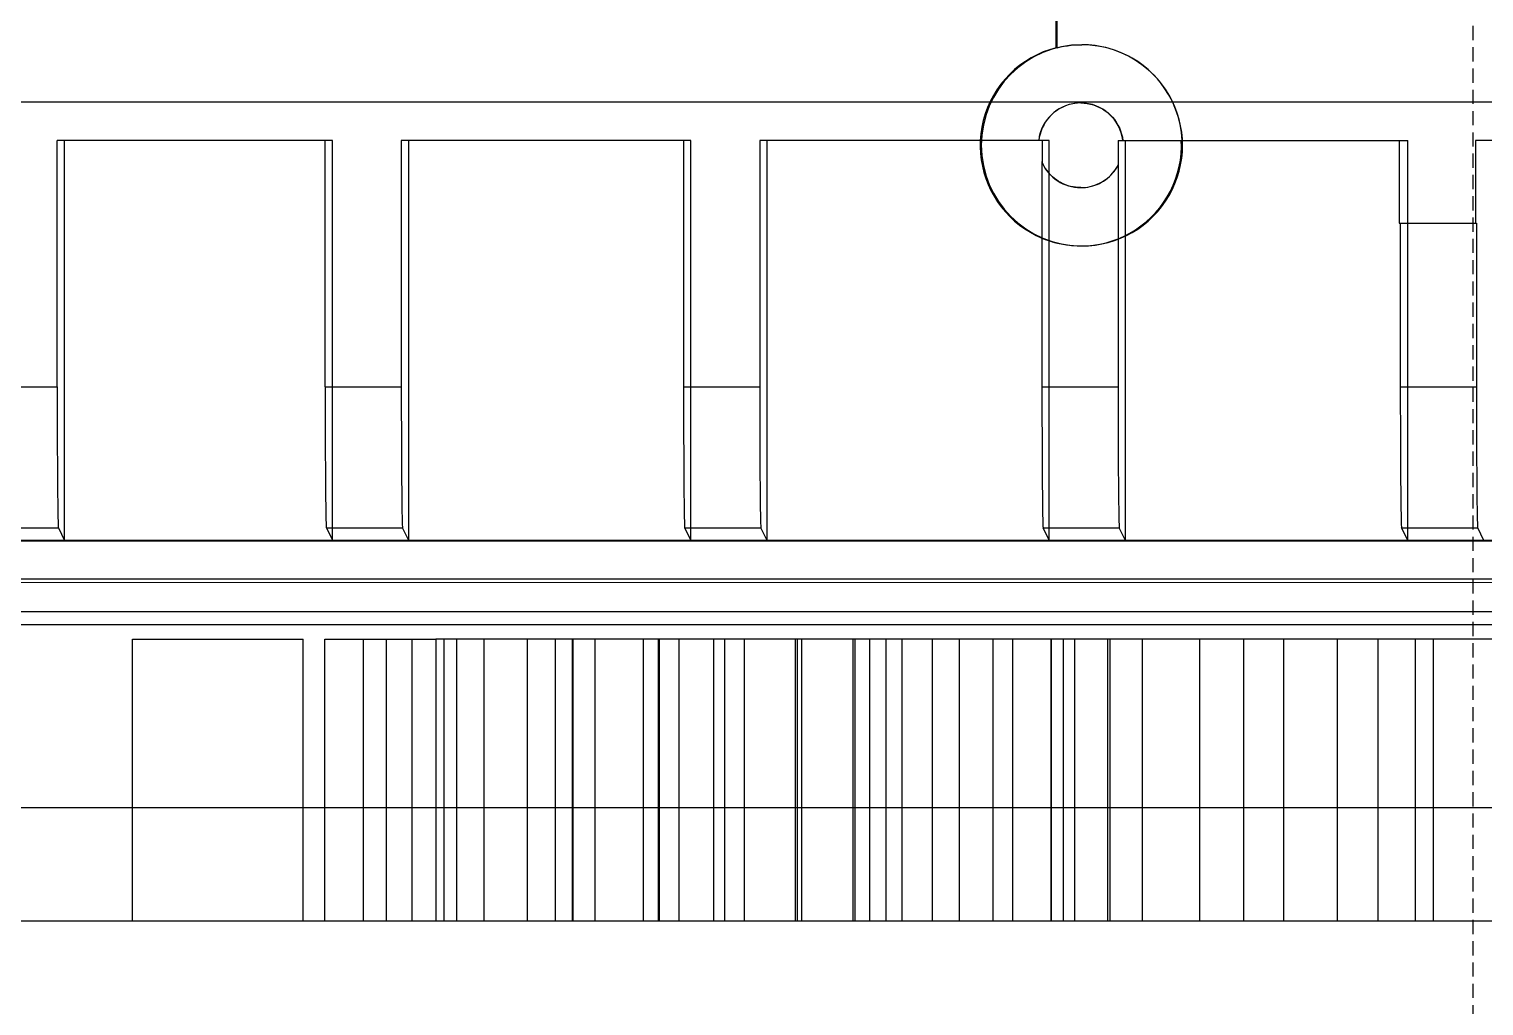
# Model space of a CAD drawing. Extents: x 0 to 171, y 0 to 414.
# Drawn here: x 34.6 to 85.9, y 53.1 to 87.5 of the extents above; entities that cross this region are included whole.
import ezdxf

# ---------------------------------------------------------------- set-up
doc = ezdxf.new("R2010")
doc.units = 0
doc.linetypes.add('DASHED', pattern=[0.75, 0.5, -0.25])
doc.layers.add('-15N-THT. THIẾT BỊ ĐÓNG MỞ', color=40, linetype='CONTINUOUS')

# ---------------------------------------------------------------- blocks, each defined once
blk = doc.blocks.new('06 - N - SC VSD ATV630U75~D11N4')
at = {"layer": '-15N-THT. THIẾT BỊ ĐÓNG MỞ', "color": 6, "linetype": 'DASHED'}
blk.add_line((0, 206.951), (0, -206.951), dxfattribs=at)
at = {"layer": '-15N-THT. THIẾT BỊ ĐÓNG MỞ'}
for p, q in [((-14.682, -120.07), (-14.682, -113.314)), ((-14.647, -120.07), (-14.647, -113.314)), ((-15.561, -120.424), (-15.763, -120.548)), ((-15.351, -120.314), (-15.561, -120.424)), ((-15.134, -120.218), (-15.351, -120.314)), ((-14.91, -120.137), (-15.134, -120.218)), ((-14.682, -120.07), (-14.91, -120.137)), ((-14.647, -120.07), (-14.682, -120.07)), ((-14.647, -120.07), (-14.525, -120.041)), ((-14.525, -120.041), (-14.401, -120.017)), ((-14.401, -120.017), (-14.277, -119.997)), ((-14.277, -119.997), (-14.152, -119.981)), ((-14.152, -119.981), (-14.026, -119.97)), ((-14.026, -119.97), (-13.9, -119.963)), ((-13.9, -119.963), (-13.774, -119.961)), ((-13.491, -119.972), (-13.774, -119.961)), ((-13.774, -119.961), (-13.77, -119.961)), ((-13.209, -120.007), (-13.491, -119.972)), ((-12.93, -120.063), (-13.209, -120.007)), ((-12.658, -120.142), (-12.93, -120.063)), ((-12.392, -120.242), (-12.658, -120.142)), ((-12.135, -120.363), (-12.392, -120.242)), ((-11.889, -120.504), (-12.135, -120.363)), ((-16.141, -120.836), (-16.315, -120.998)), ((-15.957, -120.686), (-16.141, -120.836)), ((-15.763, -120.548), (-15.957, -120.686)), ((-11.655, -120.665), (-11.889, -120.504)), ((-11.434, -120.843), (-11.655, -120.665)), ((-11.229, -121.039), (-11.434, -120.843)), ((-16.627, -121.356), (-16.765, -121.549)), ((-16.477, -121.172), (-16.627, -121.356)), ((-16.315, -120.998), (-16.477, -121.172)), ((-11.039, -121.251), (-11.229, -121.039)), ((-10.868, -121.477), (-11.039, -121.251)), ((-59.15, -121.979), (59.15, -121.979)), ((-17, -121.962), (-17.096, -122.179)), ((-16.889, -121.751), (-17, -121.962)), ((-16.765, -121.549), (-16.889, -121.751)), ((-10.715, -121.716), (-10.868, -121.477)), ((-10.581, -121.967), (-10.715, -121.716)), ((-10.468, -122.227), (-10.581, -121.967)), ((-17.178, -122.402), (-17.244, -122.63)), ((-17.096, -122.179), (-17.178, -122.402)), ((-14.842, -122.431), (-14.921, -122.513)), ((-14.757, -122.355), (-14.842, -122.431)), ((-14.667, -122.286), (-14.757, -122.355)), ((-14.571, -122.224), (-14.667, -122.286)), ((-14.471, -122.17), (-14.571, -122.224)), ((-14.367, -122.123), (-14.471, -122.17)), ((-14.259, -122.084), (-14.367, -122.123)), ((-14.149, -122.054), (-14.259, -122.084)), ((-14.037, -122.032), (-14.149, -122.054)), ((-13.923, -122.019), (-14.037, -122.032)), ((-13.809, -122.015), (-13.923, -122.019)), ((-13.809, -122.015), (-13.813, -122.015)), ((-13.809, -122.015), (-13.695, -122.019)), ((-13.695, -122.019), (-13.582, -122.032)), ((-13.582, -122.032), (-13.469, -122.054)), ((-13.469, -122.054), (-13.359, -122.084)), ((-13.359, -122.084), (-13.252, -122.123)), ((-13.252, -122.123), (-13.148, -122.17)), ((-13.148, -122.17), (-13.047, -122.224)), ((-13.047, -122.224), (-12.952, -122.286)), ((-12.952, -122.286), (-12.861, -122.355)), ((-12.861, -122.355), (-12.776, -122.431)), ((-12.776, -122.431), (-12.697, -122.513)), ((-10.376, -122.496), (-10.468, -122.227)), ((-17.295, -122.862), (-17.33, -123.097)), ((-17.244, -122.63), (-17.295, -122.862)), ((-15.212, -123), (-15.247, -123.109)), ((-15.169, -122.894), (-15.212, -123)), ((-15.118, -122.792), (-15.169, -122.894)), ((-15.06, -122.694), (-15.118, -122.792)), ((-14.994, -122.601), (-15.06, -122.694)), ((-14.921, -122.513), (-14.994, -122.601)), ((-12.697, -122.513), (-12.624, -122.601)), ((-12.624, -122.601), (-12.559, -122.694)), ((-12.559, -122.694), (-12.5, -122.792)), ((-12.5, -122.792), (-12.449, -122.894)), ((-12.449, -122.894), (-12.407, -123)), ((-12.407, -123), (-12.372, -123.109)), ((-10.306, -122.771), (-10.376, -122.496)), ((-10.259, -123.051), (-10.306, -122.771)), ((-49.872, -132.018), (-49.872, -123.333)), ((-40.171, -123.333), (-49.872, -123.333)), ((-49.61, -137.425), (-49.61, -123.333)), ((-40.432, -132.018), (-40.432, -123.333)), ((-40.171, -137.422), (-40.171, -123.333)), ((-37.749, -123.333), (-37.749, -132.018)), ((-27.545, -123.333), (-37.749, -123.333)), ((-37.487, -137.425), (-37.487, -123.333)), ((-27.806, -123.333), (-27.806, -132.018)), ((-27.545, -137.422), (-27.545, -123.333)), ((-14.919, -123.333), (-25.123, -123.333)), ((-25.123, -123.333), (-25.123, -132.018)), ((-24.861, -137.425), (-24.861, -123.333)), ((-17.35, -123.333), (-17.353, -123.561)), ((-17.33, -123.097), (-17.35, -123.333)), ((-15.273, -123.221), (-15.29, -123.333)), ((-15.247, -123.109), (-15.273, -123.221)), ((-15.175, -123.333), (-15.175, -124.113)), ((-14.919, -137.422), (-14.919, -123.333)), ((-12.493, -123.333), (-12.493, -124.198)), ((-12.493, -123.333), (-10.269, -123.333)), ((-12.372, -123.109), (-12.346, -123.221)), ((-12.346, -123.221), (-12.328, -123.333)), ((-12.235, -137.425), (-12.235, -123.333)), ((-10.269, -123.333), (-2.293, -123.333)), ((-10.265, -123.565), (-10.269, -123.333)), ((-10.234, -123.333), (-10.259, -123.051)), ((-2.589, -123.333), (-2.589, -126.25)), ((-2.293, -137.422), (-2.293, -123.333)), ((0.093, -123.333), (0.093, -126.25)), ((10.333, -123.333), (0.093, -123.333)), ((-17.353, -123.561), (-17.343, -123.789)), ((-17.343, -123.789), (-17.317, -124.016)), ((-17.317, -124.016), (-17.277, -124.24)), ((-10.344, -124.253), (-10.303, -124.026)), ((-10.303, -124.026), (-10.276, -123.796)), ((-10.276, -123.796), (-10.265, -123.565)), ((-17.277, -124.24), (-17.223, -124.462)), ((-17.223, -124.462), (-17.154, -124.679)), ((-15.18, -124.094), (-15.179, -124.097)), ((-15.18, -124.094), (-15.18, -132.018)), ((-15.141, -124.177), (-15.18, -124.094)), ((-15.179, -124.097), (-15.178, -124.102)), ((-15.178, -124.102), (-15.177, -124.108)), ((-15.177, -124.108), (-15.176, -124.111)), ((-15.176, -124.111), (-15.175, -124.113)), ((-15.097, -124.257), (-15.141, -124.177)), ((-15.049, -124.335), (-15.097, -124.257)), ((-14.996, -124.409), (-15.049, -124.335)), ((-14.938, -124.481), (-14.996, -124.409)), ((-14.876, -124.548), (-14.938, -124.481)), ((-12.803, -124.603), (-12.742, -124.543)), ((-12.747, -124.553), (-12.69, -124.491)), ((-12.742, -124.543), (-12.684, -124.48)), ((-12.69, -124.491), (-12.636, -124.426)), ((-12.684, -124.48), (-12.63, -124.414)), ((-12.636, -124.426), (-12.585, -124.358)), ((-12.63, -124.414), (-12.58, -124.345)), ((-12.585, -124.358), (-12.539, -124.287)), ((-12.58, -124.345), (-12.534, -124.273)), ((-12.539, -124.287), (-12.497, -124.214)), ((-12.534, -124.273), (-12.493, -124.198)), ((-12.496, -124.21), (-12.497, -124.214)), ((-12.497, -124.214), (-12.497, -132.018)), ((-12.494, -124.205), (-12.496, -124.21)), ((-12.493, -124.198), (-12.494, -124.203)), ((-12.494, -124.203), (-12.494, -124.205)), ((-10.471, -124.698), (-10.4, -124.478)), ((-10.4, -124.478), (-10.344, -124.253)), ((-17.154, -124.679), (-17.072, -124.892)), ((-17.072, -124.892), (-16.976, -125.099)), ((-14.81, -124.611), (-14.876, -124.548)), ((-14.741, -124.671), (-14.81, -124.611)), ((-14.668, -124.725), (-14.741, -124.671)), ((-14.591, -124.776), (-14.668, -124.725)), ((-14.512, -124.821), (-14.591, -124.776)), ((-14.43, -124.862), (-14.512, -124.821)), ((-14.346, -124.897), (-14.43, -124.862)), ((-14.26, -124.928), (-14.346, -124.897)), ((-14.172, -124.953), (-14.26, -124.928)), ((-14.082, -124.972), (-14.172, -124.953)), ((-13.992, -124.986), (-14.082, -124.972)), ((-13.901, -124.994), (-13.992, -124.986)), ((-13.809, -124.997), (-13.901, -124.994)), ((-13.813, -124.997), (-13.728, -124.995)), ((-13.809, -124.997), (-13.813, -124.997)), ((-13.809, -124.997), (-13.725, -124.995)), ((-13.728, -124.995), (-13.643, -124.987)), ((-13.725, -124.995), (-13.641, -124.988)), ((-13.643, -124.987), (-13.558, -124.975)), ((-13.641, -124.988), (-13.557, -124.976)), ((-13.558, -124.975), (-13.475, -124.958)), ((-13.557, -124.976), (-13.475, -124.959)), ((-13.475, -124.958), (-13.392, -124.936)), ((-13.475, -124.959), (-13.393, -124.938)), ((-13.393, -124.938), (-13.313, -124.912)), ((-13.392, -124.936), (-13.311, -124.91)), ((-13.313, -124.912), (-13.234, -124.882)), ((-13.311, -124.91), (-13.231, -124.879)), ((-13.234, -124.882), (-13.157, -124.847)), ((-13.231, -124.879), (-13.154, -124.843)), ((-13.157, -124.847), (-13.082, -124.808)), ((-13.154, -124.843), (-13.078, -124.804)), ((-13.082, -124.808), (-13.01, -124.765)), ((-13.078, -124.804), (-13.005, -124.759)), ((-13.01, -124.765), (-12.94, -124.718)), ((-13.005, -124.759), (-12.935, -124.711)), ((-12.94, -124.718), (-12.873, -124.666)), ((-12.935, -124.711), (-12.868, -124.659)), ((-12.873, -124.666), (-12.808, -124.611)), ((-12.868, -124.659), (-12.803, -124.603)), ((-12.808, -124.611), (-12.747, -124.553)), ((-10.655, -125.122), (-10.556, -124.913)), ((-10.556, -124.913), (-10.471, -124.698)), ((-16.976, -125.099), (-16.867, -125.299)), ((-16.867, -125.299), (-16.745, -125.492)), ((-16.745, -125.492), (-16.611, -125.677)), ((-11.029, -125.705), (-10.892, -125.519)), ((-10.892, -125.519), (-10.767, -125.325)), ((-10.767, -125.325), (-10.655, -125.122)), ((-16.611, -125.677), (-16.466, -125.853)), ((-16.466, -125.853), (-16.31, -126.019)), ((-16.31, -126.019), (-16.143, -126.174)), ((-11.51, -126.204), (-11.339, -126.049)), ((-11.339, -126.049), (-11.179, -125.882)), ((-11.179, -125.882), (-11.029, -125.705)), ((-16.143, -126.174), (-15.967, -126.319)), ((-15.967, -126.319), (-15.781, -126.452)), ((-15.781, -126.452), (-15.588, -126.572)), ((-15.588, -126.572), (-15.387, -126.68)), ((-12.079, -126.6), (-11.881, -126.481)), ((-11.881, -126.481), (-11.691, -126.348)), ((-11.691, -126.348), (-11.51, -126.204)), ((-2.589, -126.25), (0.093, -126.25)), ((-2.553, -126.25), (-2.553, -132.018)), ((0.093, -126.25), (0.129, -126.25)), ((0.129, -126.25), (0.129, -132.018)), ((-15.387, -126.68), (-15.18, -126.775)), ((-15.18, -126.775), (-15.061, -126.822)), ((-15.061, -126.822), (-14.94, -126.865)), ((-14.94, -126.865), (-14.818, -126.904)), ((-14.818, -126.904), (-14.695, -126.938)), ((-14.695, -126.938), (-14.571, -126.968)), ((-14.571, -126.968), (-14.445, -126.993)), ((-14.445, -126.993), (-14.319, -127.014)), ((-14.319, -127.014), (-14.192, -127.03)), ((-14.192, -127.03), (-14.065, -127.042)), ((-14.065, -127.042), (-13.937, -127.048)), ((-13.937, -127.048), (-13.809, -127.051)), ((-13.809, -127.051), (-13.585, -127.044)), ((-13.809, -127.051), (-13.77, -127.051)), ((-13.585, -127.044), (-13.362, -127.022)), ((-13.362, -127.022), (-13.141, -126.987)), ((-13.141, -126.987), (-12.922, -126.938)), ((-12.922, -126.938), (-12.707, -126.875)), ((-12.707, -126.875), (-12.497, -126.799)), ((-12.497, -126.799), (-12.285, -126.706)), ((-12.285, -126.706), (-12.079, -126.6)), ((-52.111, -132.018), (-49.872, -132.018)), ((-49.872, -132.018), (-49.872, -132.238)), ((-40.432, -132.018), (-37.749, -132.018)), ((-40.432, -132.018), (-40.432, -132.238)), ((-37.749, -132.018), (-37.749, -132.238)), ((-27.806, -132.018), (-25.123, -132.018)), ((-27.806, -132.018), (-27.806, -132.238)), ((-25.123, -132.018), (-25.123, -132.238)), ((-15.18, -132.018), (-12.497, -132.018)), ((-15.18, -132.018), (-15.18, -132.238)), ((-12.497, -132.018), (-12.497, -132.238)), ((-2.553, -132.018), (0.129, -132.018)), ((-2.553, -132.018), (-2.553, -132.238)), ((0.129, -132.018), (0.129, -132.238)), ((-49.872, -132.238), (-49.872, -132.458)), ((-49.872, -132.458), (-49.872, -132.678)), ((-49.872, -132.678), (-49.871, -132.896)), ((-40.432, -132.238), (-40.432, -132.458)), ((-40.432, -132.458), (-40.431, -132.678)), ((-40.431, -132.678), (-40.431, -132.896)), ((-37.749, -132.238), (-37.749, -132.458)), ((-37.749, -132.458), (-37.749, -132.678)), ((-37.749, -132.678), (-37.748, -132.896)), ((-27.806, -132.238), (-27.805, -132.458)), ((-27.805, -132.458), (-27.805, -132.678)), ((-27.805, -132.678), (-27.805, -132.896)), ((-25.123, -132.238), (-25.123, -132.458)), ((-25.123, -132.458), (-25.123, -132.678)), ((-25.123, -132.678), (-25.122, -132.896)), ((-15.18, -132.238), (-15.179, -132.458)), ((-15.179, -132.458), (-15.179, -132.678)), ((-15.179, -132.678), (-15.179, -132.896)), ((-12.497, -132.238), (-12.497, -132.458)), ((-12.497, -132.458), (-12.496, -132.678)), ((-12.496, -132.678), (-12.496, -132.896)), ((-2.553, -132.238), (-2.553, -132.458)), ((-2.553, -132.458), (-2.553, -132.678)), ((-2.553, -132.678), (-2.553, -132.896)), ((0.129, -132.238), (0.129, -132.458)), ((0.129, -132.458), (0.13, -132.678)), ((0.13, -132.678), (0.13, -132.896)), ((-49.871, -132.896), (-49.871, -133.112)), ((-49.871, -133.112), (-49.87, -133.326)), ((-40.431, -132.896), (-40.431, -133.112)), ((-40.431, -133.112), (-40.43, -133.326)), ((-37.748, -132.896), (-37.748, -133.112)), ((-37.748, -133.112), (-37.747, -133.326)), ((-27.805, -132.896), (-27.805, -133.112)), ((-27.805, -133.112), (-27.804, -133.326)), ((-25.122, -132.896), (-25.122, -133.112)), ((-25.122, -133.112), (-25.121, -133.326)), ((-15.179, -132.896), (-15.179, -133.112)), ((-15.179, -133.112), (-15.178, -133.326)), ((-12.496, -132.896), (-12.496, -133.112)), ((-12.496, -133.112), (-12.495, -133.326)), ((-2.553, -132.896), (-2.552, -133.112)), ((-2.552, -133.112), (-2.552, -133.326)), ((0.13, -132.896), (0.13, -133.112)), ((0.13, -133.112), (0.131, -133.326)), ((-49.87, -133.326), (-49.87, -133.537)), ((-49.87, -133.537), (-49.869, -133.746)), ((-49.869, -133.746), (-49.869, -133.951)), ((-40.43, -133.326), (-40.43, -133.537)), ((-40.43, -133.537), (-40.429, -133.746)), ((-40.429, -133.746), (-40.428, -133.951)), ((-37.747, -133.326), (-37.747, -133.537)), ((-37.747, -133.537), (-37.746, -133.746)), ((-37.746, -133.746), (-37.746, -133.951)), ((-27.804, -133.326), (-27.804, -133.537)), ((-27.804, -133.537), (-27.803, -133.746)), ((-27.803, -133.746), (-27.802, -133.951)), ((-25.121, -133.326), (-25.121, -133.537)), ((-25.121, -133.537), (-25.12, -133.746)), ((-25.12, -133.746), (-25.119, -133.951)), ((-15.178, -133.326), (-15.177, -133.537)), ((-15.177, -133.537), (-15.177, -133.746)), ((-15.177, -133.746), (-15.176, -133.951)), ((-12.495, -133.326), (-12.495, -133.537)), ((-12.495, -133.537), (-12.494, -133.746)), ((-12.494, -133.746), (-12.493, -133.951)), ((-2.552, -133.326), (-2.551, -133.537)), ((-2.551, -133.537), (-2.551, -133.746)), ((-2.551, -133.746), (-2.55, -133.951)), ((0.131, -133.326), (0.131, -133.537)), ((0.131, -133.537), (0.132, -133.746)), ((0.132, -133.746), (0.133, -133.951)), ((-49.869, -133.951), (-49.868, -134.152)), ((-49.868, -134.152), (-49.867, -134.349)), ((-40.428, -133.951), (-40.428, -134.152)), ((-40.428, -134.152), (-40.427, -134.349)), ((-37.746, -133.951), (-37.745, -134.152)), ((-37.745, -134.152), (-37.744, -134.349)), ((-27.802, -133.951), (-27.801, -134.152)), ((-27.801, -134.152), (-27.801, -134.349)), ((-25.119, -133.951), (-25.119, -134.152)), ((-25.119, -134.152), (-25.118, -134.349)), ((-15.176, -133.951), (-15.175, -134.152)), ((-15.175, -134.152), (-15.174, -134.349)), ((-12.493, -133.951), (-12.493, -134.152)), ((-12.493, -134.152), (-12.492, -134.349)), ((-2.55, -133.951), (-2.549, -134.152)), ((-2.549, -134.152), (-2.548, -134.349)), ((0.133, -133.951), (0.134, -134.152)), ((0.134, -134.152), (0.134, -134.349)), ((-49.867, -134.349), (-49.866, -134.542)), ((-49.866, -134.542), (-49.865, -134.729)), ((-49.865, -134.729), (-49.864, -134.911)), ((-40.427, -134.349), (-40.426, -134.542)), ((-40.426, -134.542), (-40.425, -134.729)), ((-40.425, -134.729), (-40.424, -134.911)), ((-37.744, -134.349), (-37.743, -134.542)), ((-37.743, -134.542), (-37.742, -134.729)), ((-37.742, -134.729), (-37.741, -134.912)), ((-27.801, -134.349), (-27.8, -134.542)), ((-27.8, -134.542), (-27.799, -134.729)), ((-27.799, -134.729), (-27.798, -134.911)), ((-25.118, -134.349), (-25.117, -134.542)), ((-25.117, -134.542), (-25.116, -134.729)), ((-25.116, -134.729), (-25.115, -134.912)), ((-15.174, -134.349), (-15.174, -134.542)), ((-15.174, -134.542), (-15.173, -134.729)), ((-15.173, -134.729), (-15.171, -134.911)), ((-12.492, -134.349), (-12.491, -134.542)), ((-12.491, -134.542), (-12.49, -134.729)), ((-12.49, -134.729), (-12.489, -134.912)), ((-2.548, -134.349), (-2.547, -134.542)), ((-2.547, -134.542), (-2.546, -134.729)), ((-2.546, -134.729), (-2.545, -134.911)), ((0.134, -134.349), (0.135, -134.542)), ((0.135, -134.542), (0.136, -134.729)), ((0.136, -134.729), (0.137, -134.912)), ((-49.864, -134.911), (-49.863, -135.088)), ((-49.863, -135.088), (-49.861, -135.258)), ((-49.861, -135.258), (-49.86, -135.422)), ((-40.424, -134.911), (-40.422, -135.088)), ((-40.422, -135.088), (-40.421, -135.258)), ((-40.421, -135.258), (-40.42, -135.422)), ((-37.741, -134.912), (-37.74, -135.088)), ((-37.74, -135.088), (-37.739, -135.258)), ((-37.739, -135.258), (-37.737, -135.423)), ((-27.798, -134.911), (-27.796, -135.088)), ((-27.796, -135.088), (-27.795, -135.258)), ((-27.795, -135.258), (-27.794, -135.422)), ((-25.115, -134.912), (-25.114, -135.088)), ((-25.114, -135.088), (-25.112, -135.258)), ((-25.112, -135.258), (-25.111, -135.423)), ((-15.171, -134.911), (-15.17, -135.088)), ((-15.17, -135.088), (-15.169, -135.258)), ((-15.169, -135.258), (-15.168, -135.422)), ((-12.489, -134.912), (-12.488, -135.088)), ((-12.488, -135.088), (-12.486, -135.258)), ((-12.486, -135.258), (-12.485, -135.423)), ((-2.545, -134.911), (-2.544, -135.088)), ((-2.544, -135.088), (-2.543, -135.258)), ((-2.543, -135.258), (-2.542, -135.422)), ((0.137, -134.912), (0.139, -135.088)), ((0.139, -135.088), (0.14, -135.258)), ((0.14, -135.258), (0.141, -135.423)), ((-49.86, -135.422), (-49.859, -135.58)), ((-49.859, -135.58), (-49.857, -135.73)), ((-49.857, -135.73), (-49.856, -135.873)), ((-40.42, -135.422), (-40.419, -135.58)), ((-40.419, -135.58), (-40.417, -135.73)), ((-40.417, -135.73), (-40.416, -135.873)), ((-37.737, -135.423), (-37.736, -135.58)), ((-37.736, -135.58), (-37.734, -135.73)), ((-37.734, -135.73), (-37.733, -135.873)), ((-27.794, -135.422), (-27.793, -135.58)), ((-27.793, -135.58), (-27.791, -135.73)), ((-27.791, -135.73), (-27.79, -135.873)), ((-25.111, -135.423), (-25.11, -135.58)), ((-25.11, -135.58), (-25.108, -135.73)), ((-25.108, -135.73), (-25.107, -135.873)), ((-15.168, -135.422), (-15.166, -135.58)), ((-15.166, -135.58), (-15.165, -135.73)), ((-15.165, -135.73), (-15.164, -135.873)), ((-12.485, -135.423), (-12.484, -135.58)), ((-12.484, -135.58), (-12.482, -135.73)), ((-12.482, -135.73), (-12.481, -135.873)), ((-2.542, -135.422), (-2.54, -135.58)), ((-2.54, -135.58), (-2.539, -135.73)), ((-2.539, -135.73), (-2.537, -135.873)), ((0.141, -135.423), (0.142, -135.58)), ((0.142, -135.58), (0.144, -135.73)), ((0.144, -135.73), (0.145, -135.873)), ((-49.856, -135.873), (-49.854, -136.009)), ((-49.854, -136.009), (-49.853, -136.136)), ((-49.853, -136.136), (-49.851, -136.256)), ((-49.851, -136.256), (-49.85, -136.367)), ((-40.416, -135.873), (-40.414, -136.009)), ((-40.414, -136.009), (-40.413, -136.136)), ((-40.413, -136.136), (-40.411, -136.256)), ((-40.411, -136.256), (-40.409, -136.367)), ((-37.733, -135.873), (-37.731, -136.009)), ((-37.731, -136.009), (-37.73, -136.136)), ((-37.73, -136.136), (-37.728, -136.256)), ((-37.728, -136.256), (-37.727, -136.367)), ((-27.79, -135.873), (-27.788, -136.009)), ((-27.788, -136.009), (-27.787, -136.136)), ((-27.787, -136.136), (-27.785, -136.256)), ((-27.785, -136.256), (-27.783, -136.367)), ((-25.107, -135.873), (-25.105, -136.009)), ((-25.105, -136.009), (-25.104, -136.136)), ((-25.104, -136.136), (-25.102, -136.256)), ((-25.102, -136.256), (-25.101, -136.367)), ((-15.164, -135.873), (-15.162, -136.009)), ((-15.162, -136.009), (-15.16, -136.136)), ((-15.16, -136.136), (-15.159, -136.256)), ((-15.159, -136.256), (-15.157, -136.367)), ((-12.481, -135.873), (-12.479, -136.009)), ((-12.479, -136.009), (-12.478, -136.136)), ((-12.478, -136.136), (-12.476, -136.256)), ((-12.476, -136.256), (-12.474, -136.367)), ((-2.537, -135.873), (-2.536, -136.009)), ((-2.536, -136.009), (-2.534, -136.136)), ((-2.534, -136.136), (-2.533, -136.256)), ((-2.533, -136.256), (-2.531, -136.367)), ((0.145, -135.873), (0.147, -136.009)), ((0.147, -136.009), (0.148, -136.136)), ((0.148, -136.136), (0.15, -136.256)), ((0.15, -136.256), (0.152, -136.367)), ((-49.85, -136.367), (-49.848, -136.469)), ((-49.848, -136.469), (-49.846, -136.563)), ((-49.846, -136.563), (-49.844, -136.648)), ((-49.844, -136.648), (-49.843, -136.724)), ((-49.843, -136.724), (-49.841, -136.79)), ((-49.841, -136.79), (-49.839, -136.847)), ((-40.409, -136.367), (-40.408, -136.469)), ((-40.408, -136.469), (-40.406, -136.563)), ((-40.406, -136.563), (-40.404, -136.648)), ((-40.404, -136.648), (-40.402, -136.724)), ((-40.402, -136.724), (-40.401, -136.79)), ((-40.401, -136.79), (-40.399, -136.847)), ((-37.727, -136.367), (-37.725, -136.469)), ((-37.725, -136.469), (-37.723, -136.563)), ((-37.723, -136.563), (-37.721, -136.648)), ((-37.721, -136.648), (-37.72, -136.724)), ((-37.72, -136.724), (-37.718, -136.79)), ((-37.718, -136.79), (-37.716, -136.847)), ((-27.783, -136.367), (-27.782, -136.469)), ((-27.782, -136.469), (-27.78, -136.563)), ((-27.78, -136.563), (-27.778, -136.648)), ((-27.778, -136.648), (-27.776, -136.724)), ((-27.776, -136.724), (-27.774, -136.79)), ((-27.774, -136.79), (-27.773, -136.847)), ((-25.101, -136.367), (-25.099, -136.469)), ((-25.099, -136.469), (-25.097, -136.563)), ((-25.097, -136.563), (-25.095, -136.648)), ((-25.095, -136.648), (-25.093, -136.724)), ((-25.093, -136.724), (-25.092, -136.79)), ((-25.092, -136.79), (-25.09, -136.847)), ((-15.157, -136.367), (-15.155, -136.469)), ((-15.155, -136.469), (-15.154, -136.563)), ((-15.154, -136.563), (-15.152, -136.648)), ((-15.152, -136.648), (-15.15, -136.724)), ((-15.15, -136.724), (-15.148, -136.79)), ((-15.148, -136.79), (-15.146, -136.847)), ((-12.474, -136.367), (-12.473, -136.469)), ((-12.473, -136.469), (-12.471, -136.563)), ((-12.471, -136.563), (-12.469, -136.648)), ((-12.469, -136.648), (-12.467, -136.724)), ((-12.467, -136.724), (-12.466, -136.79)), ((-12.466, -136.79), (-12.464, -136.847)), ((-2.531, -136.367), (-2.529, -136.469)), ((-2.529, -136.469), (-2.528, -136.563)), ((-2.528, -136.563), (-2.526, -136.648)), ((-2.526, -136.648), (-2.524, -136.724)), ((-2.524, -136.724), (-2.522, -136.79)), ((-2.522, -136.79), (-2.52, -136.847)), ((0.152, -136.367), (0.153, -136.469)), ((0.153, -136.469), (0.155, -136.563)), ((0.155, -136.563), (0.157, -136.648)), ((0.157, -136.648), (0.159, -136.724)), ((0.159, -136.724), (0.161, -136.79)), ((0.161, -136.79), (0.162, -136.847)), ((-52.196, -136.988), (-49.829, -136.988)), ((-49.839, -136.847), (-49.837, -136.895)), ((-49.837, -136.895), (-49.835, -136.932)), ((-49.835, -136.932), (-49.833, -136.961)), ((-49.833, -136.961), (-49.831, -136.979)), ((-49.831, -136.979), (-49.829, -136.988)), ((-49.829, -136.988), (-49.61, -137.425)), ((-40.399, -136.847), (-40.397, -136.895)), ((-40.397, -136.895), (-40.395, -136.932)), ((-40.395, -136.932), (-40.393, -136.961)), ((-40.393, -136.961), (-40.391, -136.979)), ((-40.391, -136.979), (-40.389, -136.988)), ((-40.389, -136.988), (-37.706, -136.988)), ((-40.389, -136.988), (-40.171, -137.422)), ((-37.716, -136.847), (-37.714, -136.895)), ((-37.714, -136.895), (-37.712, -136.932)), ((-37.712, -136.932), (-37.71, -136.961)), ((-37.71, -136.961), (-37.708, -136.979)), ((-37.708, -136.979), (-37.706, -136.988)), ((-37.487, -137.425), (-37.706, -136.988)), ((-27.773, -136.847), (-27.771, -136.895)), ((-27.771, -136.895), (-27.769, -136.932)), ((-27.769, -136.932), (-27.767, -136.961)), ((-27.767, -136.961), (-27.765, -136.979)), ((-27.765, -136.979), (-27.763, -136.988)), ((-27.763, -136.988), (-25.08, -136.988)), ((-27.545, -137.422), (-27.763, -136.988)), ((-25.09, -136.847), (-25.088, -136.895)), ((-25.088, -136.895), (-25.086, -136.932)), ((-25.086, -136.932), (-25.084, -136.961)), ((-25.084, -136.961), (-25.082, -136.979)), ((-25.082, -136.979), (-25.08, -136.988)), ((-24.861, -137.425), (-25.08, -136.988)), ((-15.146, -136.847), (-15.145, -136.895)), ((-15.145, -136.895), (-15.143, -136.932)), ((-15.143, -136.932), (-15.141, -136.961)), ((-15.141, -136.961), (-15.139, -136.979)), ((-15.139, -136.979), (-15.137, -136.988)), ((-15.137, -136.988), (-12.454, -136.988)), ((-14.919, -137.422), (-15.137, -136.988)), ((-12.464, -136.847), (-12.462, -136.895)), ((-12.462, -136.895), (-12.46, -136.932)), ((-12.46, -136.932), (-12.458, -136.961)), ((-12.458, -136.961), (-12.456, -136.979)), ((-12.456, -136.979), (-12.454, -136.988)), ((-12.235, -137.425), (-12.454, -136.988)), ((-2.52, -136.847), (-2.518, -136.895)), ((-2.518, -136.895), (-2.517, -136.932)), ((-2.517, -136.932), (-2.515, -136.961)), ((-2.515, -136.961), (-2.513, -136.979)), ((-2.513, -136.979), (-2.511, -136.988)), ((-2.511, -136.988), (0.172, -136.988)), ((-2.293, -137.422), (-2.511, -136.988)), ((0.162, -136.847), (0.164, -136.895)), ((0.164, -136.895), (0.166, -136.932)), ((0.166, -136.932), (0.168, -136.961)), ((0.168, -136.961), (0.17, -136.979)), ((0.17, -136.979), (0.172, -136.988)), ((0.391, -137.425), (0.172, -136.988)), ((-71.776, -137.442), (71.672, -137.442)), ((-52.635, -137.422), (71.682, -137.422)), ((-52.635, -137.425), (76.355, -137.425)), ((-40.171, -137.422), (-49.61, -137.425)), ((-27.545, -137.422), (-37.487, -137.425)), ((-14.919, -137.422), (-24.861, -137.425)), ((-2.293, -137.422), (-12.235, -137.425)), ((-71.842, -138.916), (71.617, -138.894)), ((-71.776, -138.784), (71.672, -138.784)), ((66.607, -140.408), (-66.607, -140.408)), ((59.15, -139.946), (-59.15, -139.946)), ((-47.223, -140.905), (-47.223, -140.905)), ((-47.223, -150.847), (-47.223, -140.905)), ((-47.223, -140.905), (-41.211, -140.905)), ((-41.211, -140.905), (-41.211, -140.905)), ((-41.211, -150.847), (-41.211, -140.905)), ((-40.438, -150.847), (-40.438, -140.905)), ((-40.438, -140.905), (-36.538, -140.905)), ((-40.438, -140.905), (-40.438, -140.905)), ((-39.085, -150.847), (-39.085, -140.905)), ((-38.277, -140.905), (-38.277, -150.847)), ((-38.277, -140.905), (-38.277, -140.905)), ((-37.364, -140.905), (-37.364, -140.905)), ((-37.364, -150.847), (-37.364, -140.905)), ((36.538, -140.905), (-36.538, -140.905)), ((-36.538, -140.905), (-36.538, -150.847)), ((-36.246, -140.905), (-36.246, -150.847)), ((-35.792, -150.847), (-35.792, -140.905)), ((-34.84, -140.905), (-34.84, -150.847)), ((-33.306, -150.847), (-33.306, -140.905)), ((-32.331, -140.905), (-32.331, -150.847)), ((-31.733, -140.905), (-31.733, -150.847)), ((-31.7, -140.905), (-31.7, -150.847)), ((-30.925, -140.905), (-30.925, -150.847)), ((-29.226, -140.905), (-29.226, -150.847)), ((-28.703, -140.905), (-28.703, -150.847)), ((-28.668, -140.905), (-28.668, -150.847)), ((-27.973, -140.905), (-27.973, -150.847)), ((-26.745, -140.905), (-26.745, -150.847)), ((-26.347, -150.847), (-26.347, -140.905)), ((-25.664, -140.905), (-25.664, -150.847)), ((-23.861, -150.847), (-23.861, -140.905)), ((-23.805, -140.905), (-23.805, -150.847)), ((-23.646, -140.905), (-23.646, -150.847)), ((-21.845, -140.905), (-21.845, -150.847)), ((-21.768, -140.905), (-21.768, -150.847)), ((-21.25, -140.905), (-21.25, -150.847)), ((-20.684, -140.905), (-20.684, -150.847)), ((-20.11, -140.905), (-20.11, -150.847)), ((-19.04, -150.847), (-19.04, -140.905)), ((-18.101, -140.905), (-18.101, -150.847)), ((-16.902, -150.847), (-16.902, -140.905)), ((-16.219, -140.905), (-16.219, -150.847)), ((-14.864, -140.905), (-14.864, -150.847)), ((-14.856, -140.905), (-14.856, -150.847)), ((-14.416, -150.847), (-14.416, -140.905)), ((-14.028, -140.905), (-14.028, -150.847)), ((-12.866, -140.905), (-12.866, -150.847)), ((-12.792, -140.905), (-12.792, -150.847)), ((-11.646, -140.905), (-11.646, -150.847)), ((-9.624, -140.905), (-9.624, -150.847)), ((-8.083, -140.905), (-8.083, -150.847)), ((-6.67, -140.905), (-6.67, -150.847)), ((-4.782, -140.905), (-4.782, -150.847)), ((-3.348, -140.905), (-3.348, -150.847)), ((-2.033, -140.905), (-2.033, -150.847)), ((-1.395, -140.905), (-1.395, -150.847)), ((-59.15, -146.834), (59.15, -146.834)), ((58.653, -150.847), (-58.653, -150.847)), ((-47.223, -150.847), (-47.223, -150.847)), ((-41.211, -150.847), (-41.211, -150.847)), ((-40.438, -150.847), (-40.438, -150.847)), ((-38.277, -150.847), (-38.277, -150.847)), ((-37.364, -150.847), (-37.364, -150.847))]:
    blk.add_line(p, q, dxfattribs=at)
for centre, major_axis, ratio, start_param, end_param in [((-13.77, -123.506), (0, -3.545), 0.999962, 3.141593, 6.283185), ((-13.77, -123.506), (0, -3.545), 0.999962, 0, 3.141593), ((-13.813, -123.506), (0, -1.491), 0.999924, 3.141593, 4.59647), ((-13.813, -123.506), (0, -1.491), 0.999924, 1.686715, 3.141593), ((-13.813, -123.506), (0, -1.491), 0.999924, -1.151386, 0)]:
    blk.add_ellipse(centre, major_axis=major_axis, ratio=ratio, start_param=start_param, end_param=end_param, dxfattribs=at)

msp = doc.modelspace()

# ---------------------------------------------------------------- block references
msp.add_blockref('06 - N - SC VSD ATV630U75~D11N4', (85.5, 206.951))

doc.saveas('drawing.dxf')
